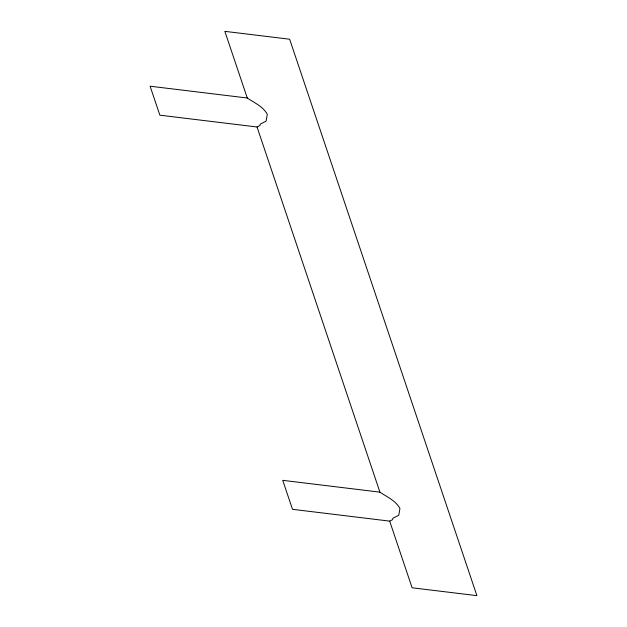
<?xml version="1.0" encoding="UTF-8"?>
<svg xmlns="http://www.w3.org/2000/svg" width="627" height="627" viewBox="0 0 627 627"><rect width="100%" height="100%" fill="white"/><g stroke="black" fill="none" stroke-linecap="round" stroke-linejoin="round"><path stroke-width="0.94" d="M257.039 126.983L260.001 125.486L260.236 124.122L266.122 121.144L267.298 114.333C262.885 106.245 254.405 102.922 247.281 98.008L150.096 86.205L159.854 115.18L257.039 126.983L379.923 492.148C387.047 497.062 395.527 500.385 399.94 508.473L398.764 515.276L392.878 518.263L392.643 519.626L389.68 521.123L292.495 509.32L282.738 480.337L379.923 492.148M247.281 98.008L224.85 31.35L289.643 39.219L476.904 595.65L412.111 587.781L389.68 521.123"/></g></svg>
